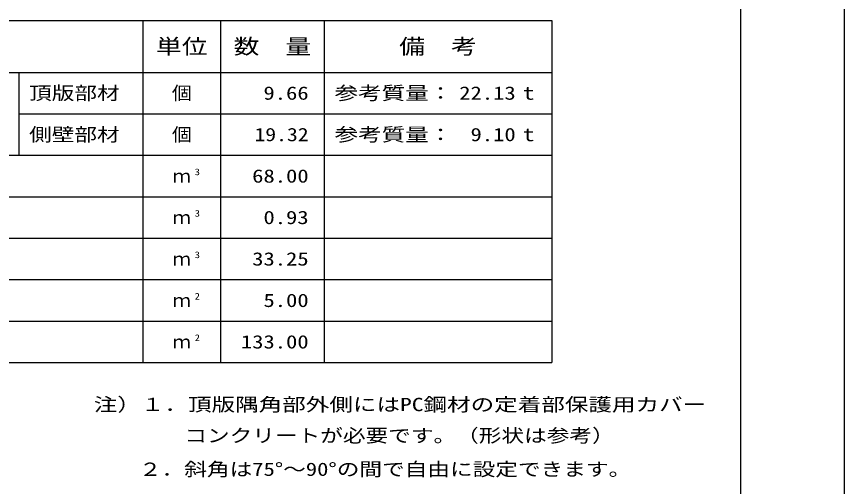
# Model space of a CAD drawing. Units: millimetres at full size; details may follow other scales. Extents: x 0 to 84100, y 0 to 59400.
# Drawn here: x 68108 to 84100, y 9410 to 18476 of the extents above; entities that cross this region are included whole.
import ezdxf
from ezdxf.enums import TextEntityAlignment as Align

# ---------------------------------------------------------------- set-up
doc = ezdxf.new("R2010")
doc.units = ezdxf.units.MM
doc.layers.add('D-DOC', color=7, linetype='Continuous')
doc.layers.add('D-MTR-TXT', color=7, linetype='Continuous')
for name, color, linetype, lineweight in [('D-MTR-FRAM', 7, 'Continuous', 25), ('D-MTR-LINE', 7, 'Continuous', 25), ('D-TTL', 2, 'Continuous', 25)]:
    doc.layers.add(name, color=color, linetype=linetype, lineweight=lineweight)
doc.styles.add('ＭＳ ゴシック', font='')
doc.styles.get('ＭＳ ゴシック').set_extended_font_data('MS Gothic')

msp = doc.modelspace()

# ---------------------------------------------------------------- linework, layer by layer
at = {"layer": 'D-MTR-FRAM'}
for p, q in [((57650, 18400), (78450, 18400)), ((78450, 18400), (78450, 11800)), ((57650, 11800), (78450, 11800))]:
    msp.add_line(p, q, dxfattribs=at)
at = {"layer": 'D-MTR-LINE'}
for p, q in [((70550, 18400), (70550, 11800)), ((72050, 18400), (72050, 11800)), ((74050, 18400), (74050, 11800)), ((57650, 17400), (78450, 17400)), ((68150, 17400), (68150, 15800)), ((68150, 16600), (78450, 16600)), ((57650, 15800), (78450, 15800)), ((57650, 15000), (78450, 15000)), ((57650, 14200), (78450, 14200)), ((57650, 13400), (78450, 13400)), ((57650, 12600), (78450, 12600))]:
    msp.add_line(p, q, dxfattribs=at)
at = {"layer": 'D-TTL'}
for points in [[(0, 0), (84100, 0), (84100, 59400), (0, 59400)], [(2000, 2000), (82100, 2000), (82100, 57400), (2000, 57400)]]:
    msp.add_lwpolyline(points, close=True, dxfattribs=at)

# ---------------------------------------------------------------- texts
at = {"layer": 'D-DOC', "style": 'ＭＳ ゴシック'}
for s, width, p in [('注）１．頂版隅角部外側にはPC鋼材の定着部保護用カバー', 1.3, (69600, 10785.553)), ('\u3000\u3000\u3000  コンクリートが必要です。（形状は参考）', 1.25, (69600, 10185.553)), ('    ２．斜角は75°～90°の間で自由に設定できます。', 1.25, (69600, 9536.124))]:
    msp.add_text(s, height=256.6, dxfattribs=dict(at, width=width)).set_placement(p, align=Align.BOTTOM_LEFT)
at = {"layer": 'D-MTR-TXT', "style": 'ＭＳ ゴシック'}
for s, height, width, p in [('単位', 293.3, 1.25, (71300, 17900)), ('数\u3000量', 293.3, 1.25, (73050, 17900)), ('備\u3000考', 293.3, 1.25, (76250, 17900)), ('個', 256.6, 1.1, (71300, 17000)), ('個', 256.6, 1.1, (71300, 16200))]:
    msp.add_text(s, height=height, dxfattribs=dict(at, width=width)).set_placement(p, align=Align.MIDDLE_CENTER)
for s, width, p in [('頂版部材', 1.25, (68350, 17000)), ('参考質量：      t', 1.3, (74250, 17000)), ('側壁部材', 1.25, (68350, 16200)), ('参考質量：      t', 1.3, (74250, 16200))]:
    msp.add_text(s, height=256.6, dxfattribs=dict(at, width=width)).set_placement(p, align=Align.MIDDLE_LEFT)
for s, width, p in [('9.66', 1.25, (73750, 17000)), ('22.13', 1.25, (77750, 17000)), ('19.32', 1.2, (73750, 16200)), ('9.10', 1.25, (77750, 16200)), ('68.00', 1.25, (73750, 15400)), ('0.93', 1.25, (73750, 14600)), ('33.25', 1.25, (73750, 13800)), ('5.00', 1.25, (73750, 13000)), ('133.00', 1.25, (73750, 12200))]:
    msp.add_text(s, height=256.6, dxfattribs=dict(at, width=width)).set_placement(p, align=Align.MIDDLE_RIGHT)
at = {"layer": 'D-MTR-TXT', "style": 'ＭＳ ゴシック', "width": 1.15}
for s, p in [('3', (71550, 15376.667)), ('3', (71550, 14576.667)), ('3', (71550, 13776.667)), ('2', (71550, 12976.667)), ('2', (71550, 12176.667))]:
    msp.add_text(s, height=128.3, dxfattribs=at).set_placement(p, align=Align.BOTTOM_LEFT)
at = {"layer": 'D-MTR-TXT', "style": 'ＭＳ ゴシック'}
for p in [(71300, 15400), (71300, 14600), (71300, 13800), (71300, 13000), (71300, 12200)]:
    msp.add_text('ｍ', height=256.6, dxfattribs=at).set_placement(p, align=Align.MIDDLE_CENTER)

doc.saveas('drawing.dxf')
